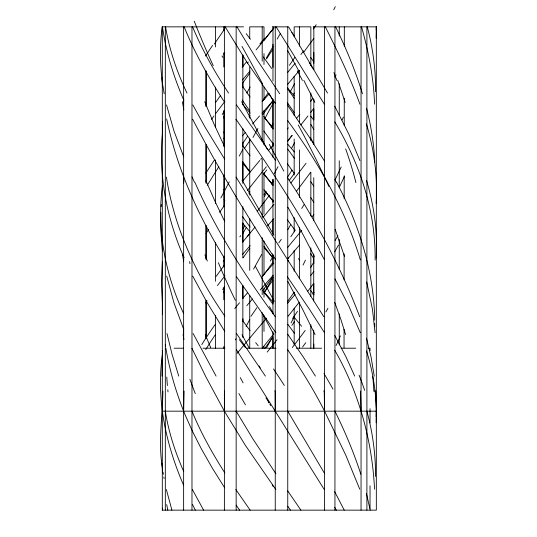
<?xml version="1.0" encoding="UTF-8"?>
<svg xmlns="http://www.w3.org/2000/svg" width="537" height="537" viewBox="0 0 537 537"><rect width="100%" height="100%" fill="white"/><g stroke="black" fill="none" stroke-linecap="round" stroke-linejoin="round"><path stroke-width="0.81" d="M183.627 26.85L183.627 510.15M191.977 26.85L191.977 510.15M224.385 510.15L224.385 26.85M236.159 510.15L236.159 26.85M272.964 347.963L272.964 331.745M272.964 313.903L272.964 254.713M272.964 235.246L272.971 179.298M272.971 157.401L272.971 99.016M272.971 81.181L272.977 26.85M275.253 26.85L275.253 510.15M287.751 26.85L287.751 510.15M313.675 347.963L313.689 330.121M313.702 300.928L313.729 253.9M313.742 220.653L313.769 177.673M313.783 144.426L313.809 99.016M313.823 69.83L313.843 26.85M344.042 347.963L344.063 329.309M344.103 279.844L344.13 253.9M344.177 198.757L344.197 176.055M344.244 125.779L344.264 98.211M344.311 46.31L344.331 26.85M375.558 91.76C375.806 69.877 372.906 47.988 367.261 26.85M375.517 476.42C375.678 454.409 372.665 432.406 366.905 411.174M275.83 489.489L245.255 445.166L224.385 411.174L224.607 391.077M374.705 326.825L374.732 323.489M224.667 487.811L212.39 468.224L201.194 448.549L192.595 431.594L185.01 414.577L183.627 411.174L184.09 391.077M162.442 468.089C158.019 442.468 162.563 416.772 162.912 391.077M376.289 408.657L376.182 416.685M376.195 30.119L376.276 26.85M162.436 297.518L162.436 314.36M162.456 121.322L162.429 139.291M162.369 510.15L162.436 508.096M376.155 422.753L376.33 411.174L375.712 391.077L374.558 391.03M160.838 212.303L160.845 231.286L162.436 250.98M376.155 38.14L376.377 26.85L313.225 26.85M376.236 257.908C377.773 231.749 373.947 205.483 366.543 180.412M376.155 203.382C377.853 176.552 374.041 149.541 366.409 123.819M162.429 350.889L162.033 376.095M161.154 206.725L161.322 204.496M162.429 133.646C158.469 175.961 166.893 218.874 184.01 257.599M162.355 261.566L161.462 282.61L162.436 303.445M162.449 185.916C156.596 229.38 165.161 273.877 183.6 313.48M162.442 354.313C155.958 398.816 165.799 444.173 183.526 485.018M344.613 176.008L339.243 187.527L339.256 160.751M342.116 119.946L343.371 117.113M341.203 167.027L335.034 179.902M223.775 117.925L224.714 115.905M223.714 291.853L224.735 289.758M294.618 316.065L291.047 322.938M294.585 83.631L289.967 92.324M246.121 326.368L249.779 319.488M294.565 142.795L291.692 148.158M338.458 245.1L334.665 251.927M265.197 117.925L273.239 103.097M271.098 127.256L272.924 123.886M246.852 92.995L250.141 86.974M270.38 261.049L272.675 256.881M264.07 293.242L272.95 277.253M272.286 337.424L266.607 347.667M337.921 235.602L335.142 240.495M242.549 234.078L246.215 227.601M287.792 229.755L290.812 224.372M207.289 185.231L218.781 166.772M271.594 184.117L273.118 181.466M334.853 77.013L336.068 74.898M266.399 58.009L272.937 46.719M266.245 193.367L264.372 196.582M206.114 233.501L208.611 229.286M222.701 289.584L224.365 286.745M222.211 114.562L224.647 110.481M223.58 261.385L224.815 259.304M242.798 229.091L244.805 225.728M313.682 262.398L310.675 267.372M205.866 173.068L214.129 160.435M205.725 302.848L207.047 300.754M223.869 54.156L224.755 52.76M287.758 176.767L292.101 170.061M272.762 49.377L266.52 58.949M312.829 294.289L314.085 292.35M214.263 44.141L224.916 28.568M263.996 194.636L266.137 191.353M271.628 183.077L272.971 181.083M295.397 229.943L290.779 236.763M287.483 258.975L288.409 257.599M242.496 143.748L247.651 136.183M293.45 94.391L294.35 93.082M219.599 212.316L224.379 205.476M290.745 136.767L291.544 135.599M294.645 321.374L291.886 325.388M215.532 102.574L220.331 95.801M211.571 119.382L213.948 115.979M287.926 140.842L289.946 137.928M247.268 236.763L250.034 232.783M244.523 148.272L250.128 140.264M243.086 257.834L249.853 248.262M313.823 38.362L303.741 52.243M272.863 280.193L264.177 292.464M264.956 348.211L271.568 338.847M294.088 292.343L287.671 301.311M242.972 82.638L249.96 72.878M216.156 276.354L224.184 265.406M262.747 290.718L272.937 276.515M262.204 101.245L268.064 93.076M262.868 114.562L272.534 101.164M272.762 262.398L262.955 276.005M310.775 172.162L296.431 191.347C321.193 231.145 343.291 272.87 359.716 316.817M313.796 214.592L312.145 216.861M215.565 113.723L224.922 101.325M294.746 173.015L289.295 180.291M217.418 285.617L224.949 275.709M313.689 283.408L307.862 291.148M266.782 169.873L263.385 174.344M313.561 108.642L310.561 112.589M248.832 193.32L249.933 191.877M306.07 163.255L290.873 182.949M247.335 190.588L266.345 166.772M307.943 115.979L300.767 125.061M313.897 271.433L310.46 275.803M310.467 101.446L312.682 98.627M242.382 181.425L259.78 160.435M298.753 302.848L288.121 316.206M242.16 67.273L246.758 61.5M295.175 63.232L287.637 72.448M301.747 230.413L287.369 247.738M256.075 49.928L273.89 27.998M273.924 333.786L262.197 348.211L262.197 313.064M242.563 242.174L255.068 227.037M273.897 204.335L262.6 217.995M299.458 70.381L287.517 84.47M292.417 135.331L287.691 141.063M242.382 135.908L245.255 132.471M246.839 305.66L252.477 298.934M299.861 114.388L296.538 118.321M299.445 245.1L287.772 258.753M242.422 79.973L250.074 70.944M295.149 294.39L287.671 303.183M242.878 298.23L247.584 292.746M242.57 254.384L250.141 245.644M260.754 159.308L261.727 158.18M252.565 123.926L259.519 115.979M273.749 218.72L267.48 225.902M249.027 116.636L250.007 115.515M287.329 128.974L288.309 127.853M260.143 290.04L273.279 275.159M268.104 150.863L273.528 144.681M269.433 93.532L262.425 101.446M262.022 113.153L273.588 100.204M273.823 263.211L262.069 276.354M243.543 26.85L162.154 26.85C159.751 45.517 159.905 64.494 162.483 83.134M272.259 26.85L288.611 26.85L327.523 93.076M174.109 348.211L183.526 348.211M202.952 348.211L224.963 348.211M246.879 348.211L275.971 348.211M296.283 348.211L321.629 348.211M341.076 348.211L355.716 348.211M368.342 348.211L370.033 348.211L370.033 350.695M162.308 411.174L376.33 411.174M323.569 391.03L324.22 391.077L324.576 411.174L345.848 455.309L359.75 489.207M274.622 390.862L275.179 391.077L275.253 411.174L324.053 489.207M264.815 118.321L272.353 126.732M271.48 256.021L264.144 247.832M263.828 291.651L273.071 302.083M287.691 144.124L294.41 151.984M250.195 113.153L242.469 104.138M249.658 231.407L242.61 223.144M287.476 87.867L294.169 95.801M264.224 174.585L264.855 175.344M273.051 200.825L271.494 198.938M265.479 176.102L272.333 184.473M270.876 198.18L269.01 195.911M268.393 195.153L264.681 190.588M249.906 172.162L242.57 162.926M273.078 185.359L263.842 173.74M263.935 189.702L273.118 201.274M291.86 32.596L294.122 35.476M310.661 290.557L314.038 294.934M310.655 116.073L313.682 119.999M250.054 330.664L242.496 320.414M250.054 155.817L242.617 145.661M287.402 219.875L294.679 229.829M249.718 171.37L242.617 161.583M272.897 304.11L263.774 291.786M294.39 333.202L287.785 324.267M224.036 199.69L224.869 200.825M273.105 129.081L263.815 116.368M263.902 246.02L272.937 258.398M287.711 149.058L294.618 158.616M223.775 138.197L224.607 139.338M250.047 227.057L242.476 216.579M310.641 57.452L313.527 61.5M273.004 143.748L263.821 130.927M275.515 103.56L246.906 62.131L225.178 26.85M287.429 163.859L294.357 173.605M275.374 316.817C244.214 274.743 216.069 230.259 194.871 182.278M275.897 332.752L236.542 276.823M287.731 506.237L290.49 510.15M287.476 102.903L294.377 112.81M287.604 120.55C318.756 162.939 345.21 209.282 360.347 259.901M250.148 510.15L235.824 489.536M250.054 97.157L242.805 86.658M275.682 160.583L236.468 104.937M287.678 334.168L303.23 356.93L315.407 376.095M287.443 88.41L294.222 98.325M287.429 104.943L309.117 136.834L324.395 160.899M249.833 111.058L242.268 99.996M287.718 490.919L300.915 510.15M279.717 93.74L256.74 59.305L236.992 26.85M287.355 276.783L309.5 309.352L324.516 332.752M275.931 473.782L252.752 438.702L236.159 411.174M236.481 333.504L265.385 376.095M239.589 510.15L236.173 505.122M235.938 119.241C267.815 164.497 298.491 210.645 324.368 259.66M265.976 397.917L266.453 398.635M310.795 181.741L313.702 186.084M287.57 349.58C301.049 369.389 313.762 389.775 324.576 411.174M275.689 259.66C245.798 214.236 217.7 167.51 192.649 119.241M287.49 177.754L296.444 191.353M224.755 191.152L223.788 189.702M224.849 316.152C195.945 274.481 174.203 227.419 166.396 177.089M228.54 93.076C214.753 72.052 202.241 50.102 192.588 26.85M224.627 102.245C208.994 78.355 194.871 53.358 184.164 26.85M310.802 197.656L313.796 202.362M236.374 349.58L275.253 411.174M236.072 177.089L275.79 241.14L323.892 316.817M224.869 472.949C212.296 453.275 200.865 432.795 191.977 411.174M266.721 399.038L266.99 399.468M224.714 159.267L205.49 127.853L192.837 104.937M224.741 331.416L207.181 302.68L192.723 276.099M267.258 399.897L267.52 400.32M310.574 253.464L313.608 258.398M224.708 258.592C198.113 215.585 176.881 168.618 166.671 118.919M223.56 292.068L224.426 293.471M324.361 104.212L276.119 26.85M223.54 116.952L224.594 118.69M268.507 401.924L268.205 401.428A13.277 1.155 59 0 0 267.775 400.689M287.751 411.174L324.677 473.641M268.681 402.213L268.883 402.555M310.514 137.928L313.93 143.748M310.856 124.47L313.796 129.518M223.573 132.095L224.607 133.847M273.816 235.159L242.066 180.143M272.266 253.833L273.447 255.887M203.604 510.15L192.374 489.536M269.876 404.254L270.138 404.717M334.766 121.852C359.73 163.503 375.819 211.155 375.115 260.069M287.57 50.478L298.673 70.629M334.759 507.358L336.337 510.15M259.149 365.992L260.291 368.02M216.069 376.095L193.098 333.504M287.906 207.235L303.318 235.078L314.447 256.572M224.385 411.174L205.839 376.793L191.917 348.231M334.759 335.504L346.009 356.93L354.688 376.095M269.91 95.002L273.991 102.372M267.413 149.494L241.65 101.755M334.779 350.258C358.978 392.48 372.195 440.689 374.544 489.214M270.4 405.18L270.648 405.63M272.38 485.099L273.172 486.522M287.798 281.415L302.559 309.184L315.051 334.625M248.987 347.661L241.979 334.679M287.503 259.66L288.255 261.049M273.252 313.413L269.52 306.533M261.881 312.628L273.83 334.632M334.773 106.252L348.936 134.391L359.918 160.583M334.947 278.831L348.795 306.016L360.3 332.752M334.638 491.603L344.237 510.15M336.571 182.278C359.199 224.62 373.987 271.903 374.712 320.153M303.781 80.295L314.89 102.379M325.315 26.85C338.028 52.082 350.218 77.657 359.938 104.212M195.327 510.15L192.541 504.565M224.748 221.573L214.914 201.133L205.919 180.721M224.667 146.816L214.27 124.658L204.711 101.755M334.94 411.174C344.976 431.62 353.883 452.651 360.877 474.339M335.625 26.85C346.17 48.458 355.434 70.736 362.468 93.74M186.97 93.076C177.002 72.065 169.296 49.854 165.584 26.85M183.755 471.56C175.196 452.282 168.591 432.043 165.322 411.174M210.732 347.661L205.268 334.679M183.849 100.285C173.619 76.858 166.101 52.176 162.469 26.85M183.748 156.871L174.022 131.122L166.53 104.943M183.721 329.403L173.907 302.68L166.712 276.099M207.349 261.049L204.926 254.807M183.627 411.174C175.653 390.849 169.477 369.778 165.873 348.231M334.719 302.324L340.894 319.488L345.613 334.625M335.148 229.252L344.439 256.283M337.76 80.295L345.163 102.379M178.774 376.095L171.86 353.574L166.987 333.504M171.921 510.15L166.356 489.543M366.556 350.929C372.195 369.342 375.685 388.459 376.256 407.724M361.502 26.85C368.718 52.035 373.638 77.993 374.571 104.212M366.496 338.176L371.04 356.93L374.229 376.095M366.724 282.006L372.47 309.352L375.061 332.752M366.482 493.671L370.221 510.15M366.536 108.219C371.074 125.893 373.953 143.997 374.799 162.228M167.833 510.15L166.692 504.565M183.976 339.478L183.05 334.685M183.869 109.837L182.392 101.748M164.194 93.74L162.758 85.128M163.839 477.111L164.094 478.494M183.674 180.143L183.916 181.466M183.58 261.049L182.58 254.807M163.047 472.258L163.369 474.339M165.329 344.855L165.537 346.204M162.422 86.182L162.006 77.932M162.402 471.03L162.04 463.397M360.502 391.077L361.052 411.174M242.865 55.23L242.872 66.581M242.872 82.799L242.872 87.665M242.892 142.808L242.892 146.051M242.899 163.08L242.905 180.915M242.912 223.083L242.919 241.737M242.932 286.335L242.939 298.498M242.946 318.77L242.946 321.2M376.33 26.85L376.33 510.15L162.308 510.15L162.308 26.85M370.033 408.691L370.033 422.914M370.033 485.824L370.033 508.472M366.905 26.85L366.905 510.15M361.052 26.85L361.052 510.15M339.256 26.85L339.256 36.053M339.256 83.759L339.256 115.556M339.256 239.415L339.256 269.547M339.256 313.897L339.256 344.861M334.94 26.85L334.94 510.15M324.576 26.85L324.576 510.15M313.843 52.525L313.843 63.292M313.843 108.85L313.843 119.617M313.843 257.116L313.843 263.741M313.843 283.617L313.843 294.383M313.843 344.083L313.843 348.224M310.849 65.346L310.849 26.85L294.169 26.85L294.169 36.892M310.849 92.961L310.849 140.667M310.849 172.464L310.849 215.981M310.849 247.785L310.849 296.323M310.849 324.778L310.849 348.211M299.398 26.85L299.398 46.101M299.398 70.367L299.398 123.094M299.398 149.87L299.398 197.576M299.398 227.701L299.398 278.75M299.398 302.183L299.398 348.211M294.169 76.227L294.169 115.556M294.169 138.989L294.169 174.975M294.169 217.66L294.169 231.883M294.169 250.296L294.169 271.219M294.169 292.141L294.169 293.813M294.169 308.043L294.169 344.861M272.977 44.242L272.977 67.434M272.977 101.392L272.977 128.726M272.977 142.808L272.977 146.124M272.977 179.251L272.977 185.05M272.977 199.959L272.977 202.449M272.977 219.841L272.977 233.092M272.977 257.116L272.977 262.908M272.977 276.991L272.977 303.499M272.977 336.625L272.977 348.224M263.989 39.402L263.989 26.85L249.732 26.85L249.732 38.563M263.989 53.633L263.989 64.507M263.989 87.108L263.989 99.66M263.989 110.535L263.989 144.849M263.989 172.464L263.989 214.31M263.989 241.093L263.989 274.568M263.989 287.953L263.989 297.162M263.989 315.575L263.989 331.47M263.989 346.54L263.989 348.211M262.197 26.85L262.197 61.164M262.197 83.759L262.197 141.5M262.197 159.08L262.197 216.82M262.197 237.743L262.197 294.652M249.732 67.018L249.732 118.073M249.732 138.989L249.732 195.065M249.732 218.492L249.732 270.38M249.732 295.484L249.732 348.211M242.858 55.009L242.858 104.708M242.858 128.726L242.858 183.392M242.858 206.591L242.858 257.941M242.858 285.275L242.858 337.458M223.788 26.85L223.788 30.2M223.788 52.794L223.788 67.018M223.788 110.535L223.788 146.52M223.788 174.975L223.788 206.779M223.788 256.156L223.788 267.037M223.788 287.953L223.788 299.673M223.788 346.54L223.788 348.211M215.538 26.85L215.538 46.934M215.538 87.108L215.538 127.276M215.538 159.912L215.538 203.429M215.538 242.764L215.538 281.26M215.538 315.575L215.538 348.211M206.114 70.75L206.114 106.366M206.114 144.466L206.114 183.392M206.114 225.641L206.114 258.767M206.114 300.183L206.114 338.283M206.027 72.039L206.027 106.353M206.027 144.849L206.027 182.506M206.027 226.023L206.027 259.499M206.027 301.344L206.027 338.169M183.661 98.909L183.661 108.024M183.661 175.116L183.661 183.392M183.661 256.283L183.661 260.425M183.661 328.342L183.661 337.458M165.322 26.85L165.322 510.15M359.072 375.168A363.777 304.043 20.4 0 1 364.69 390.399M298.518 258.525A336.592 126.866 59.1 0 1 299.747 260.794M323.959 373.524A363.838 236.965 47.3 0 1 332.953 389.097M194.374 182.043A376.148 109.77 57.7 0 1 192.024 176.861M274.239 301.291A326.14 14.116 61.6 0 1 255.397 266.298M243.12 382.888A320.112 111.105 60.1 0 1 240.247 377.565M273.521 368.953A363.777 115.482 57.1 0 1 284.335 385.465M235.36 300.317A336.592 148.071 58 0 1 218.364 262.714M268.869 402.555A13.814 1.322 58.9 0 1 269.091 402.931M245.469 404.885A363.777 32.388 58.9 0 1 238.905 393.534M189.997 263.687A336.592 250.242 44.6 0 1 189.588 261.633M277.146 39.067A319.334 90.74 -60.2 0 1 280.455 33.428M195.3 393.681A363.838 172.82 54.2 0 1 189.917 379.317M335.269 6.659A319.334 43.074 -61.2 0 1 333.745 9.807M220.868 197.978A327.691 31.972 -61.3 0 1 229.252 181.882M252.987 137.452A327.691 31.972 -61.3 0 1 257.914 128.437M168.014 391.909A363.838 273.709 38.6 0 1 167.792 389.795M167.396 385.553A363.838 273.709 38.6 0 1 166.785 377.081M239.267 156.092A394.923 40.047 -61.1 0 1 242.798 149.447M278.005 166.665A336.182 101.372 -59.9 0 1 274.152 173.793M253.605 269.064A336.592 59.164 -61.1 0 1 261.6 254.572M305.439 260.143A326.14 82.289 -60.6 0 1 303.049 265.056M333.893 72.596A414.564 295.229 46.1 0 1 336.827 80.342M345.68 148.89A336.182 223.452 50.3 0 1 355.91 182.56M297.337 70.837A414.564 164.027 58 0 1 302.412 80.429M241.992 46.397A319.334 24.548 61.4 0 1 262.647 83.953M298.27 124.953A327.691 99.52 59.9 0 1 328.879 186.473M334.967 179.747A376.148 288.819 37.2 0 1 336.357 182.332M213.263 65.729A319.3 106.937 59.6 0 1 194.26 21.198M283.838 171.122A336.182 32.032 61.3 0 1 269.279 144.379M372.725 376.39A363.777 301.532 -23.1 0 1 373.853 391.366M327.926 308.292A186.292 78.013 -46 0 1 325.818 311.99M305.707 342.72A186.292 78.013 -46 0 1 302.546 346.996M305.164 330.463A227.943 77.61 -46.9 0 1 292.323 347.486M237.146 353.339A227.943 19.332 -49.9 0 1 266.513 318.159M297.485 311.353A191.863 64.923 -52.3 0 1 292.591 318.481M277.038 339.659A191.863 64.923 -52.3 0 1 267.178 352.091M205.758 349.614A186.292 78.234 -45.9 0 1 215.162 334.974M234.77 308.547A186.292 78.234 -45.9 0 1 239.536 302.747M235.273 339.894A191.863 22.581 -54.6 0 1 235.971 338.834M250.96 316.34A191.863 22.581 -54.6 0 1 256.854 307.721M258.19 345.801A186.292 40.584 49.7 0 1 255.672 342.687M222.828 57.385A192.024 71.018 51.2 0 1 221.989 55.929M340.411 335.86A227.943 149.91 -31.5 0 1 336.115 345.432M246.221 33.67A192.024 15.459 54.3 0 1 250.396 39.295M263.325 56.949A192.024 15.459 54.3 0 1 271.695 68.561M309.171 62.413A192.024 97.029 47.6 0 1 312.621 68.125M281.274 239.354A198.569 22.037 -54.2 0 1 278.784 242.912M304.204 204.469A188.393 48.827 -52.6 0 1 301.727 208.443M201.791 344.613A227.943 110.139 -42.8 0 1 215.022 324.731M239.844 236.884A198.569 68.018 -51.8 0 1 240.704 235.636M257.257 211.417A188.393 37.073 -53.3 0 1 269.507 195.2M303.727 50.834A229.668 100.929 -44.1 0 1 300.901 54.499M316.179 24.722A192.024 28.951 -54 0 1 313.507 28.958M294.793 57.459A192.024 28.951 -54 0 1 289.416 65.319M264.801 38.127A229.668 7.337 -49.8 0 1 259.921 43.886M247.476 63.104A192.024 58.62 -52.3 0 1 248.262 61.977M264.123 40.302A192.024 58.62 -52.3 0 1 273.877 27.884M245.443 347.687A191.863 102.52 47.1 0 1 239.334 339.653M205.517 56.016A229.668 88.585 -45.6 0 1 212.598 45.397M294.504 317.649A227.943 67.467 47.7 0 1 301.566 326.274"/></g></svg>
